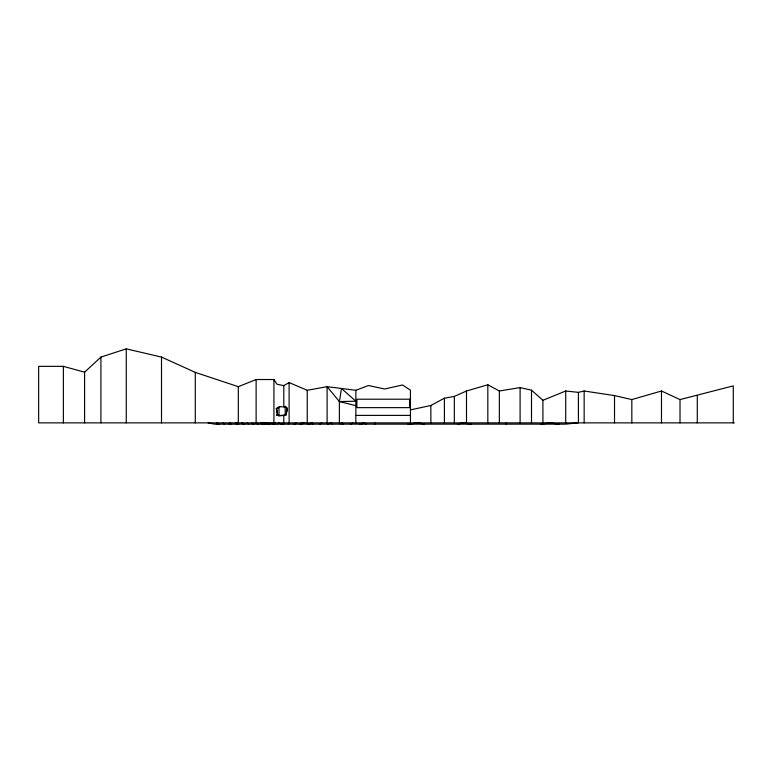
<?xml version="1.0" encoding="UTF-8"?>
<svg xmlns="http://www.w3.org/2000/svg" width="773" height="773" viewBox="0 0 773 773"><rect width="100%" height="100%" fill="white"/><g stroke="black" fill="none" stroke-linecap="round" stroke-linejoin="round"><path stroke-width="1.16" d="M506.17 424.155L506.209 422.87M339.386 422.87L339.386 401.564L341.482 388.481L355.86 401.206L339.386 401.564L327.105 386.684L307.229 390.278L289.112 382.587L283.807 385.601L277.005 384.258L273.932 379.524L256.124 379.524L238.306 386.684L195.279 372.373L161.509 357.087L126.26 348.845L100.915 357.087L84.605 372.2L84.605 422.87M277.053 414.84L279.024 415.671L283.807 415.43L286.213 414.425L287.314 408.502L286.02 407.139L279.691 406.637M278.792 407.294L276.985 408.617L277.043 414.425L279.024 415.671L277.227 414.84M208.159 422.87L214.565 424.155L565.672 424.155L577.634 422.87M273.845 424.155L274.367 422.87L273.729 424.155M229.272 424.155L229.832 422.87L231.562 424.155M295.547 424.155L296.252 422.87L293.431 424.155M274.299 424.155L275.111 422.87M282.474 424.155L283.662 422.87L283.846 424.155M288.261 424.155L289.46 422.87M277.43 424.155L278.927 422.87M340.362 424.155L341.937 422.87L342.903 424.155M351.068 424.155L352.681 422.87M361.967 424.155L363.687 422.87L366.363 424.155M319.916 424.155L321.713 422.87M280.087 406.637L276.27 408.617L277.372 413.062M300.079 424.155L302.204 422.87M276.27 408.617L278.84 407.129M410.453 409.883L430.861 405.487L444.407 398.192L454.34 396.414L466.496 391.003L487.831 384.78L499.358 391.003L520.094 387.592L531.505 390.181L542.917 400.288L542.917 422.87M310.012 424.155L312.466 422.87L312.891 424.155M301.402 424.155L303.944 422.87M281.034 424.155L283.662 422.87M278.522 415.671L283.807 415.43L286.213 414.425M542.917 400.288L565.71 391.003L578.417 392.365L584.156 391.003L614.516 395.602L631.831 399.573L661.485 391.003L680.018 399.573L733.287 385.882L733.287 422.87M327.105 422.87L327.105 386.684L355.86 390.278L368.412 385.534L384.616 388.993L402.52 384.973L410.453 390.181L410.453 422.87M327.414 424.155L331.578 422.87L332.487 424.155M359.426 424.155L363.687 422.87M457.983 424.155L462.447 422.87L471.578 424.155M307.896 424.155L312.466 422.87M540.723 424.155L549.903 422.87L559.034 424.155M408.096 424.155L418.647 422.87L423.962 424.155M84.605 372.2L63.376 366.344L38.65 366.344L38.65 422.87L734.35 422.87M285.855 407.139L287.054 408.502L286.029 414.425L287.314 408.502L285.855 407.139L283.807 406.637L283.807 385.601M276.705 415.43L285.991 415.43M355.86 415.391L410.453 415.391M209.483 423.102L210.13 423.246M339.386 401.564L355.86 405.661M219.146 424.155L216.546 422.87L216.846 424.155M238.586 424.155L236.036 422.87L236.287 424.155M244.374 424.155L241.891 422.87L243.041 424.155M258.771 424.155L256.868 422.87L257.274 424.155M253.834 424.155L252.336 422.87L252.336 424.155M247.331 422.87L248.529 424.155M273.333 424.155L272.202 422.87L272.579 424.155M270.608 424.155L269.603 422.87L269.854 424.155M223.32 422.87L224.305 424.155M263.748 424.155L262.791 422.87L263.284 424.155M260.887 422.87L261.825 424.155M266.086 424.155L265.255 422.87L265.622 424.155M267.226 424.155L266.414 422.87L266.975 424.155M265.796 422.87L266.521 424.155M268.386 424.155L267.68 422.87L268.192 424.155M264.25 422.87L264.859 424.155M697.285 395.457L697.285 422.87M680.018 399.573L680.018 422.87M661.485 391.003L661.485 422.87M631.831 399.573L631.831 422.87M614.516 395.602L614.516 422.87M584.156 391.003L584.156 422.87M578.417 392.365L578.417 422.87M565.71 391.003L565.71 422.87M531.505 390.181L531.505 422.87M520.094 387.592L520.094 422.87M499.358 391.003L499.358 422.87M487.831 384.78L487.831 422.87M466.496 391.003L466.496 422.87M454.34 396.414L454.34 422.87M444.407 398.192L444.407 422.87M430.861 405.487L430.861 422.87M374.818 422.87L374.818 424.155M355.86 390.278L355.86 422.87M307.229 390.278L307.229 422.986M289.112 382.587L289.112 422.966M285.198 406.202L285.198 415.43M283.807 415.43L283.807 423.063M279.005 407.352L279.005 415.43M273.932 379.524L273.932 422.947M256.124 379.524L256.124 422.87M238.306 386.684L238.306 422.87M195.279 372.373L195.279 422.87M161.509 357.087L161.509 422.87M126.26 348.845L126.26 422.87M100.915 357.087L100.915 422.87M63.376 366.344L63.376 422.87M274.425 422.87L273.942 424.155L274.425 422.87M275.294 422.87L274.666 424.155L275.294 422.87M409.709 399.206L356.875 399.206L356.875 407.642L409.709 407.642L409.709 399.206"/></g></svg>
